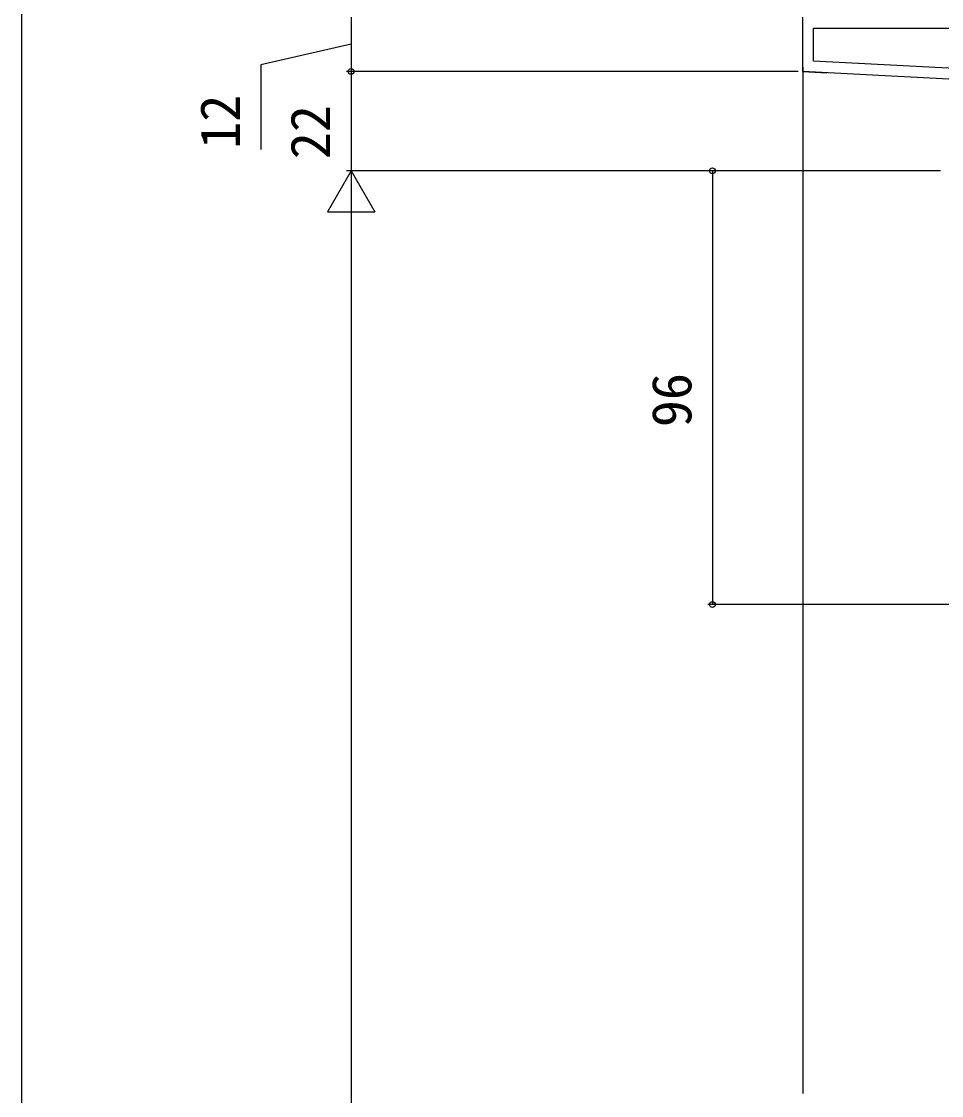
# Model space of a CAD drawing. Units: millimetres, scale not verified. Extents: x -525 to 525, y -783 to 779.
# Drawn here: x -525 to -321.2, y 218.6 to 456.4 of the extents above; entities that cross this region are included whole.
import ezdxf
from ezdxf.enums import TextEntityAlignment as Align

# ---------------------------------------------------------------- set-up
doc = ezdxf.new("R2010")
doc.units = ezdxf.units.MM
doc.header["$LTSCALE"] = 4
for name, color, linetype in [('0-2_YKK_11', 7, 'Continuous'), ('0-4_YKK_12', 2, 'Continuous'), ('0-7_YKK_D', 6, 'Continuous'), ('0-8_YKK_ZWAK', 7, 'Continuous')]:
    doc.layers.add(name, color=color, linetype=linetype)
doc.styles.add('ＭＳ ゴシック', font='')
doc.styles.get('ＭＳ ゴシック').set_extended_font_data('MS Gothic')

msp = doc.modelspace()

# ---------------------------------------------------------------- linework, layer by layer
at = {"layer": '0-2_YKK_11'}
msp.add_line((-351.999, 445.3), (-346.613, 445.018), dxfattribs=at)
msp.add_lwpolyline([(-292.499, 418.2), (-292.499, 422.1), (-297.355, 422.1), (-298.131, 417.7), (-295.999, 417.7), (-295.999, 416.8), (-297.499, 415.3), (-300.991, 415.3), (-299.792, 422.1), (-304.599, 422.1), (-304.599, 416.744), (-304.057, 415.876), (-304.376, 415.3), (-306.999, 415.3), (-306.999, 442.942), (-351.999, 445.3), (-351.999, 457.3)], dxfattribs=at)
msp.add_lwpolyline([(-306.999, 445.345), (-349.599, 447.578), (-349.599, 454.9), (-306.999, 454.9)], close=True, dxfattribs=at)
at = {"layer": '0-4_YKK_12'}
msp.add_line((-351.999, 446.249), (-351.999, 219.07), dxfattribs=at)
at = {"layer": '0-7_YKK_D'}
for p, q in [((-452.004, 457.3), (-452.004, 445.3)), ((-352.999, 445.3), (-453.004, 445.3)), ((-352.999, 445.3), (-453.004, 445.3)), ((-452.004, 445.3), (-452.004, 423.299)), ((-451.999, 423.299), (-457.249, 414.206)), ((-321.499, 423.299), (-453.004, 423.299)), ((-321.499, 423.299), (-452.999, 423.299)), ((-451.999, 423.299), (-446.749, 414.206)), ((-451.999, 423.299), (-451.999, 405.113)), ((-321.499, 423.299), (-372.999, 423.299)), ((-371.999, 423.299), (-371.999, 327.299)), ((-457.249, 414.206), (-446.749, 414.206)), ((-451.999, 412.799), (-451.999, 1.8)), ((-315.051, 327.299), (-372.999, 327.299))]:
    msp.add_line(p, q, dxfattribs=at)
msp.add_lwpolyline([(-452.004, 451.3), (-471.999, 446.752), (-471.999, 428.025)], dxfattribs=at)
for centre in [(-452.004, 445.3), (-371.999, 423.299), (-371.999, 327.299)]:
    msp.add_circle(centre, 0.637, dxfattribs=at)
at = {"layer": '0-8_YKK_ZWAK'}
msp.add_line((-525, 747.3), (-525, -782.7), dxfattribs=at)

# ---------------------------------------------------------------- texts
at = {"layer": '0-7_YKK_D', "style": 'ＭＳ ゴシック'}
for s, p in [('12', (-473.999, 428.184)), ('22', (-454.004, 425.874)), ('96', (-373.999, 366.572))]:
    msp.add_text(s, height=8.798, rotation=90, dxfattribs=at).set_placement(p, align=Align.BOTTOM_LEFT)

doc.saveas('drawing.dxf')
